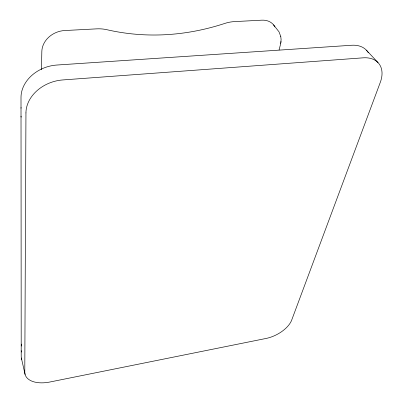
<?xml version="1.0" encoding="UTF-8"?>
<svg xmlns="http://www.w3.org/2000/svg" width="403" height="403" viewBox="0 0 403 403"><rect width="100%" height="100%" fill="white"/><g stroke="black" fill="none" stroke-linecap="round" stroke-linejoin="round"><path stroke-width="0.6" d="M41.464 69.679L41.831 51.524A22.23 18.886 -20.3 0 1 64.707 30.537L96.639 28.86A36.058 29.943 -24.3 0 1 106.926 29.716A308.345 252.575 -74.4 0 0 224.703 23.455A34.497 26.17 -37.4 0 1 234.254 21.621L261.754 20.175A20.865 15.531 -39.9 0 1 274.876 26.925M368.342 52.798A31.656 21.006 -40.1 0 0 351.577 45.262L56.818 65.039A34.854 28.22 -18 0 0 21.006 97.461L21.203 346.217L21.561 344.061M21.193 346.489L21.213 356.428A25.857 14.75 -17.1 0 0 21.772 359.501M280.684 43.655L281.103 39.549L280.74 36.341M21.016 108.18L21.072 107.571M280.886 42.587L281.022 41.509M279.072 49.982L280.725 43.479M366.342 50.133L378.034 62.621M273.546 24.855L279.002 31.827L280.79 36.562M21.354 358L25.092 374.468M21.208 350.655L21.445 352.081M21.021 116.145L21.142 117.137M25.953 112.921L24.785 372.15A26.311 14.624 -17.4 0 0 49.896 382.009L266.01 338.47A23.354 12.266 -27 0 0 291.707 320.042L380.306 82.323A32.326 20.976 -39.5 0 0 363.118 57.831L62.732 79.945A35.691 28.351 -18.4 0 0 25.953 112.921"/></g></svg>
